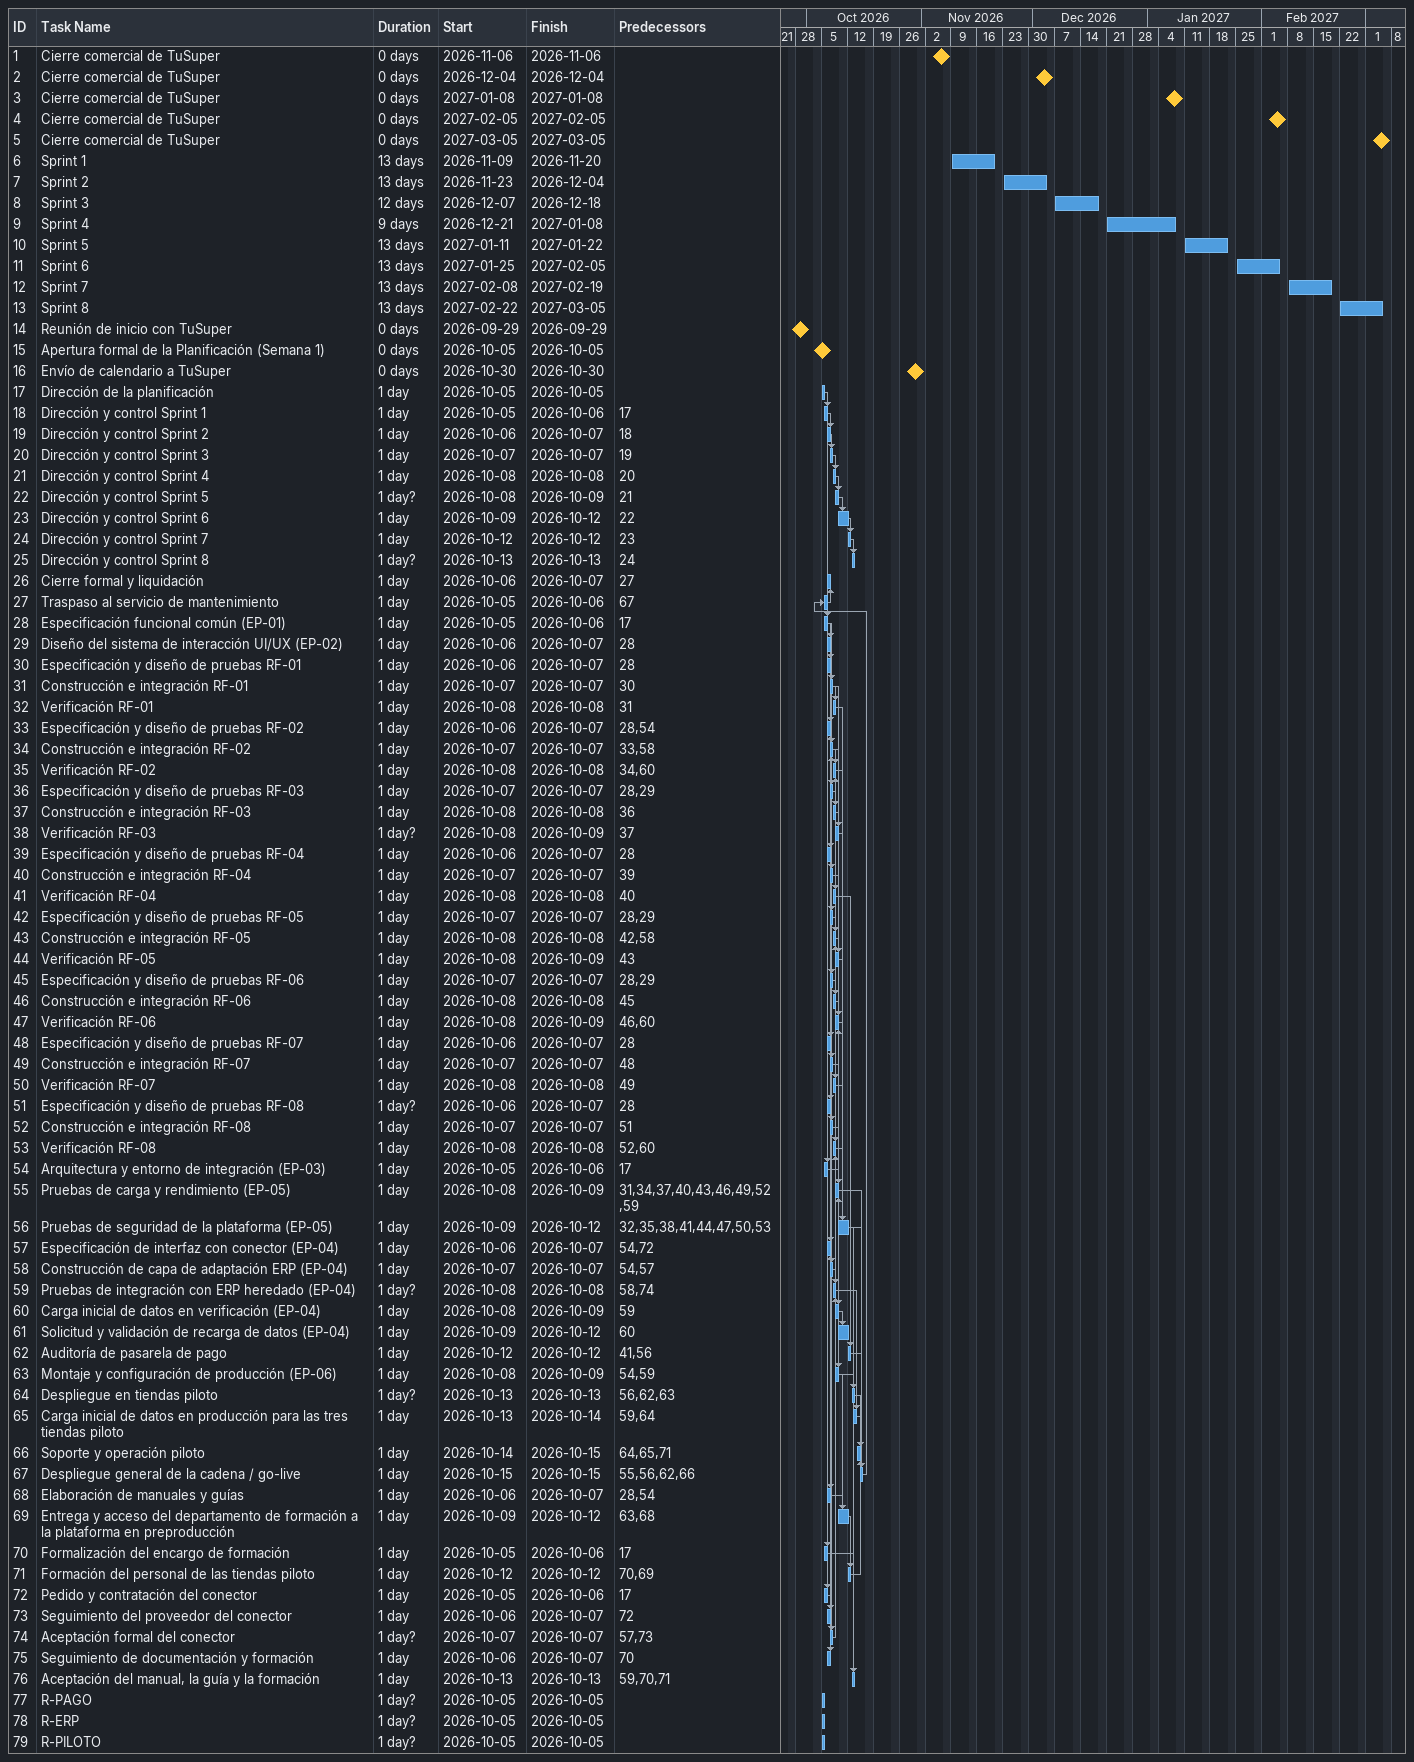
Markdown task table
| ID | Task | Duration | Start | Finish | Predecessors |
|---|---|---|---|---|---|
| 1 | Cierre comercial de TuSuper | 0d | 2026-11-06 | 2026-11-06 |  |
| 2 | Cierre comercial de TuSuper | 0d | 2026-12-04 | 2026-12-04 |  |
| 3 | Cierre comercial de TuSuper | 0d | 2027-01-08 | 2027-01-08 |  |
| 4 | Cierre comercial de TuSuper | 0d | 2027-02-05 | 2027-02-05 |  |
| 5 | Cierre comercial de TuSuper | 0d | 2027-03-05 | 2027-03-05 |  |
| 6 | Sprint 1 | 13d | 2026-11-09 | 2026-11-20 |  |
| 7 | Sprint 2 | 13d | 2026-11-23 | 2026-12-04 |  |
| 8 | Sprint 3 | 12d | 2026-12-07 | 2026-12-18 |  |
| 9 | Sprint 4 | 9d | 2026-12-21 | 2027-01-08 |  |
| 10 | Sprint 5 | 13d | 2027-01-11 | 2027-01-22 |  |
| 11 | Sprint 6 | 13d | 2027-01-25 | 2027-02-05 |  |
| 12 | Sprint 7 | 13d | 2027-02-08 | 2027-02-19 |  |
| 13 | Sprint 8 | 13d | 2027-02-22 | 2027-03-05 |  |
| 14 | Reunión de inicio con TuSuper | 0d | 2026-09-29 | 2026-09-29 |  |
| 15 | Apertura formal de la Planificación (Semana 1) | 0d | 2026-10-05 | 2026-10-05 |  |
| 16 | Envío de calendario a TuSuper | 0d | 2026-10-30 | 2026-10-30 |  |
| 17 | Dirección de la planificación | 1d | 2026-10-05 | 2026-10-05 |  |
| 18 | Dirección y control Sprint 1 | 1d | 2026-10-05 | 2026-10-06 | 17 |
| 19 | Dirección y control Sprint 2 | 1d | 2026-10-06 | 2026-10-07 | 18 |
| 20 | Dirección y control Sprint 3 | 1d | 2026-10-07 | 2026-10-07 | 19 |
| 21 | Dirección y control Sprint 4 | 1d | 2026-10-08 | 2026-10-08 | 20 |
| 22 | Dirección y control Sprint 5 | 1d? | 2026-10-08 | 2026-10-09 | 21 |
| 23 | Dirección y control Sprint 6 | 1d | 2026-10-09 | 2026-10-12 | 22 |
| 24 | Dirección y control Sprint 7 | 1d | 2026-10-12 | 2026-10-12 | 23 |
| 25 | Dirección y control Sprint 8 | 1d? | 2026-10-13 | 2026-10-13 | 24 |
| 26 | Cierre formal y liquidación | 1d | 2026-10-06 | 2026-10-07 | 27 |
| 27 | Traspaso al servicio de mantenimiento | 1d | 2026-10-05 | 2026-10-06 | 67 |
| 28 | Especificación funcional común (EP-01) | 1d | 2026-10-05 | 2026-10-06 | 17 |
| 29 | Diseño del sistema de interacción UI/UX (EP-02) | 1d | 2026-10-06 | 2026-10-07 | 28 |
| 30 | Especificación y diseño de pruebas RF-01 | 1d | 2026-10-06 | 2026-10-07 | 28 |
| 31 | Construcción e integración RF-01 | 1d | 2026-10-07 | 2026-10-07 | 30 |
| 32 | Verificación RF-01 | 1d | 2026-10-08 | 2026-10-08 | 31 |
| 33 | Especificación y diseño de pruebas RF-02 | 1d | 2026-10-06 | 2026-10-07 | 28, 54 |
| 34 | Construcción e integración RF-02 | 1d | 2026-10-07 | 2026-10-07 | 33, 58 |
| 35 | Verificación RF-02 | 1d | 2026-10-08 | 2026-10-08 | 34, 60 |
| 36 | Especificación y diseño de pruebas RF-03 | 1d | 2026-10-07 | 2026-10-07 | 28, 29 |
| 37 | Construcción e integración RF-03 | 1d | 2026-10-08 | 2026-10-08 | 36 |
| 38 | Verificación RF-03 | 1d? | 2026-10-08 | 2026-10-09 | 37 |
| 39 | Especificación y diseño de pruebas RF-04 | 1d | 2026-10-06 | 2026-10-07 | 28 |
| 40 | Construcción e integración RF-04 | 1d | 2026-10-07 | 2026-10-07 | 39 |
| 41 | Verificación RF-04 | 1d | 2026-10-08 | 2026-10-08 | 40 |
| 42 | Especificación y diseño de pruebas RF-05 | 1d | 2026-10-07 | 2026-10-07 | 28, 29 |
| 43 | Construcción e integración RF-05 | 1d | 2026-10-08 | 2026-10-08 | 42, 58 |
| 44 | Verificación RF-05 | 1d | 2026-10-08 | 2026-10-09 | 43 |
| 45 | Especificación y diseño de pruebas RF-06 | 1d | 2026-10-07 | 2026-10-07 | 28, 29 |
| 46 | Construcción e integración RF-06 | 1d | 2026-10-08 | 2026-10-08 | 45 |
| 47 | Verificación RF-06 | 1d | 2026-10-08 | 2026-10-09 | 46, 60 |
| 48 | Especificación y diseño de pruebas RF-07 | 1d | 2026-10-06 | 2026-10-07 | 28 |
| 49 | Construcción e integración RF-07 | 1d | 2026-10-07 | 2026-10-07 | 48 |
| 50 | Verificación RF-07 | 1d | 2026-10-08 | 2026-10-08 | 49 |
| 51 | Especificación y diseño de pruebas RF-08 | 1d? | 2026-10-06 | 2026-10-07 | 28 |
| 52 | Construcción e integración RF-08 | 1d | 2026-10-07 | 2026-10-07 | 51 |
| 53 | Verificación RF-08 | 1d | 2026-10-08 | 2026-10-08 | 52, 60 |
| 54 | Arquitectura y entorno de integración (EP-03) | 1d | 2026-10-05 | 2026-10-06 | 17 |
| 55 | Pruebas de carga y rendimiento (EP-05) | 1d | 2026-10-08 | 2026-10-09 | 31, 34, 37, 40, 43, 46, 49, 52, 59 |
| 56 | Pruebas de seguridad de la plataforma (EP-05) | 1d | 2026-10-09 | 2026-10-12 | 32, 35, 38, 41, 44, 47, 50, 53 |
| 57 | Especificación de interfaz con conector (EP-04) | 1d | 2026-10-06 | 2026-10-07 | 54, 72 |
| 58 | Construcción de capa de adaptación ERP (EP-04) | 1d | 2026-10-07 | 2026-10-07 | 54, 57 |
| 59 | Pruebas de integración con ERP heredado (EP-04) | 1d? | 2026-10-08 | 2026-10-08 | 58, 74 |
| 60 | Carga inicial de datos en verificación (EP-04) | 1d | 2026-10-08 | 2026-10-09 | 59 |
| 61 | Solicitud y validación de recarga de datos (EP-04) | 1d | 2026-10-09 | 2026-10-12 | 60 |
| 62 | Auditoría de pasarela de pago | 1d | 2026-10-12 | 2026-10-12 | 41, 56 |
| 63 | Montaje y configuración de producción (EP-06) | 1d | 2026-10-08 | 2026-10-09 | 54, 59 |
| 64 | Despliegue en tiendas piloto | 1d? | 2026-10-13 | 2026-10-13 | 56, 62, 63 |
| 65 | Carga inicial de datos en producción para las tres tiendas piloto | 1d | 2026-10-13 | 2026-10-14 | 59, 64 |
| 66 | Soporte y operación piloto | 1d | 2026-10-14 | 2026-10-15 | 64, 65, 71 |
| 67 | Despliegue general de la cadena / go-live | 1d | 2026-10-15 | 2026-10-15 | 55, 56, 62, 66 |
| 68 | Elaboración de manuales y guías | 1d | 2026-10-06 | 2026-10-07 | 28, 54 |
| 69 | Entrega y acceso del departamento de formación a la plataforma en preproducción | 1d | 2026-10-09 | 2026-10-12 | 63, 68 |
| 70 | Formalización del encargo de formación | 1d | 2026-10-05 | 2026-10-06 | 17 |
| 71 | Formación del personal de las tiendas piloto | 1d | 2026-10-12 | 2026-10-12 | 70, 69 |
| 72 | Pedido y contratación del conector | 1d | 2026-10-05 | 2026-10-06 | 17 |
| 73 | Seguimiento del proveedor del conector | 1d | 2026-10-06 | 2026-10-07 | 72 |
| 74 | Aceptación formal del conector | 1d? | 2026-10-07 | 2026-10-07 | 57, 73 |
| 75 | Seguimiento de documentación y formación | 1d | 2026-10-06 | 2026-10-07 | 70 |
| 76 | Aceptación del manual, la guía y la formación | 1d | 2026-10-13 | 2026-10-13 | 59, 70, 71 |
| 77 | R-PAGO | 1d? | 2026-10-05 | 2026-10-05 |  |
| 78 | R-ERP | 1d? | 2026-10-05 | 2026-10-05 |  |
| 79 | R-PILOTO | 1d? | 2026-10-05 | 2026-10-05 |  |
